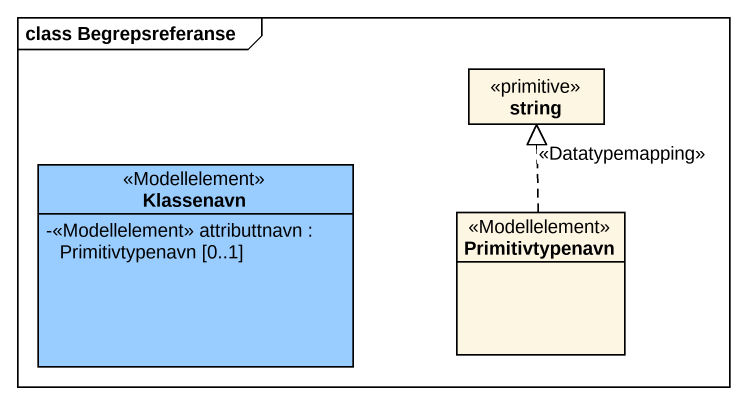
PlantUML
@startuml
mainframe class Begrepsreferanse
hide circle
hide empty members
skinparam classAttributeIconSize 0
class string <<primitive>>
class Klassenavn <<Modellelement>> #99CCFF {
  -<<Modellelement>> attributtnavn : Primitivtypenavn [0..1]
}
class Primitivtypenavn <<Modellelement>>
Primitivtypenavn .up.|> string : <<Datatypemapping>>
@enduml
